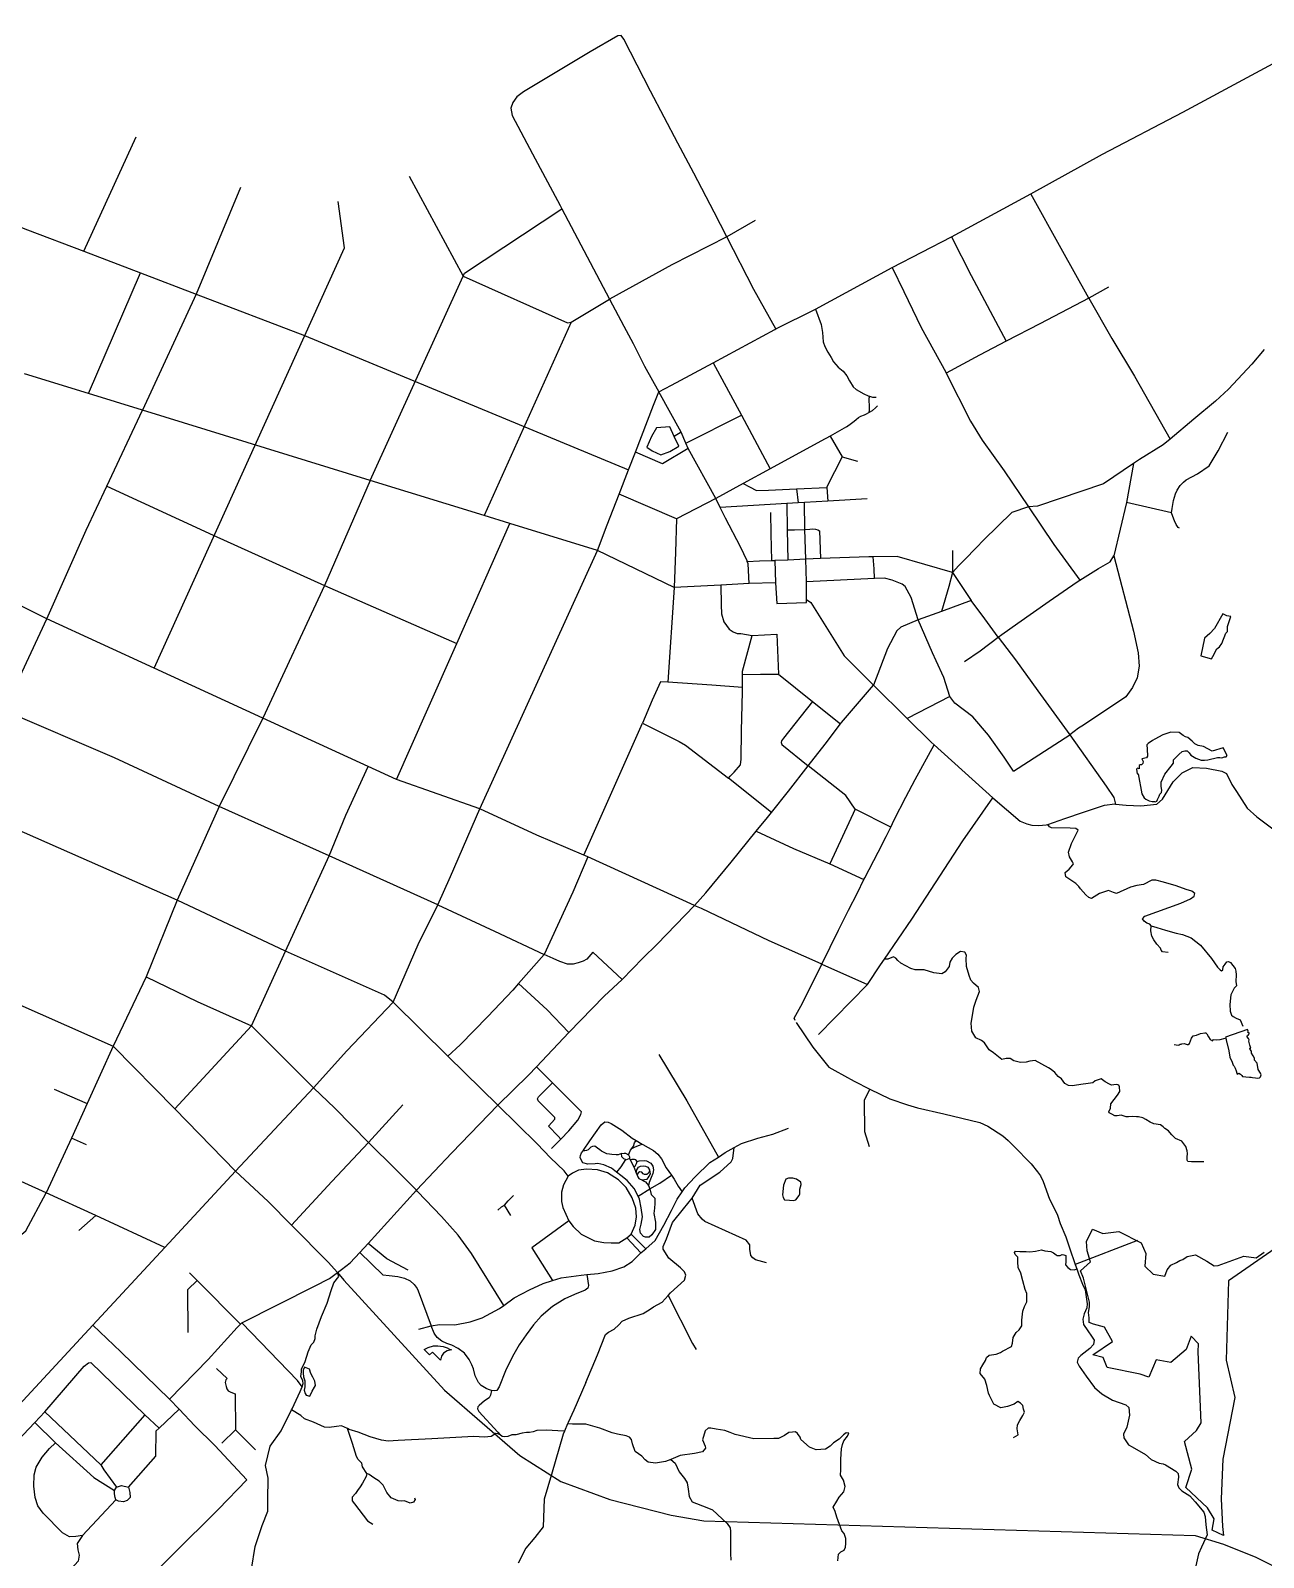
# Model space of a CAD drawing. Header units: millimetres. Extents: x 170 to 95391, y -643 to 69125.
# Drawn here: x 64693 to 69380, y 17793 to 23599 of the extents above; entities that cross this region are included whole.
import ezdxf

# ---------------------------------------------------------------- set-up
doc = ezdxf.new("R2010")
doc.units = ezdxf.units.MM
for name, color, linetype in [('roads_1', 1, 'Continuous'), ('roads_2', 2, 'Continuous'), ('roads_3', 3, 'Continuous'), ('water', 7, 'Continuous')]:
    doc.layers.add(name, color=color, linetype=linetype)

msp = doc.modelspace()

# ---------------------------------------------------------------- linework, layer by layer
at = {"layer": 'roads_1'}
for points in [[(65860.15, 18876.45), (65883.14, 18846.86), (66266.94, 18428.51), (66553.49, 18180.81), (66709.29, 18081.47), (66894.53, 18012.66), (67128.82, 17953.77), (67252.2, 17932.47)], [(67252.2, 17932.47), (69121.13, 17876.68)], [(69121.13, 17876.68), (69228.38, 17843.99), (69350.69, 17794.01), (69514.86, 17711.03), (69683.28, 17585.01), (69978.33, 17361.92)]]:
    msp.add_lwpolyline(points, dxfattribs=at)
at = {"layer": 'roads_2'}
for points in [[(64632.46, 18356.02), (64928.86, 18675.67), (65203.25, 18971.6), (65471.91, 19261.36), (65767.78, 19578.39), (65895.07, 19718.73), (66070.88, 19904.64), (66166.75, 20123.2), (66240.59, 20274.94), (66289.26, 20382.34), (66400.77, 20639.84), (66847.78, 21622.49), (66884.39, 21719.32), (66930.67, 21836.42), (66966.15, 21928.11), (66992.32, 21995.73), (67061.55, 22174.83), (67081.31, 22225.77), (67129.84, 22251.19), (67288.22, 22335.08), (67522.54, 22462.62), (67526.27, 22464.47), (67676.93, 22539.6), (67968, 22698.44), (68194.61, 22814.57), (68495.07, 22977.83), (68768.55, 23129.58), (69073.89, 23288.6), (69334.81, 23429.49), (69650.23, 23599.15)], [(67526.27, 22464.47), (67442.84, 22614.74), (67339.38, 22815.03), (67291.64, 22908.51), (67214.42, 23056.42), (67153.26, 23171.49), (67049.62, 23369.22), (66948.04, 23565.93), (66937.85, 23580.33), (66925.67, 23579.37), (66820.34, 23518.65), (66566.26, 23366.27), (66541.25, 23346.98), (66526.19, 23325.07), (66518.85, 23304.14), (66523.48, 23276.47), (66601.04, 23130.59), (66705.88, 22933.35), (66712, 22921.73), (66820.01, 22716.58), (66893.87, 22577.39), (66947.82, 22475.17), (66983.14, 22409.43), (67027.32, 22322.62), (67081.31, 22225.77)], [(67448.14, 22876.26), (67339.38, 22815.03), (67131.19, 22707.89), (66893.87, 22577.39)], [(67968, 22698.44), (68012.27, 22606.44), (68079.15, 22469.78), (68172.33, 22299.81), (68174.12, 22296.24), (68265.78, 22113.4), (68310.59, 22041.45), (68393.69, 21924.71), (68486.83, 21788.37)], [(59693.89, 22437.58), (59966.85, 22264.48), (60215.17, 22116.8), (60402.98, 22007.04), (61134.55, 21553.99), (61551.98, 21323.19), (61632.1, 21274.75), (62576.15, 20837.88), (62920.52, 20689.97), (63383.06, 20474.27), (63571.32, 20386.48), (63605.77, 20371.55), (63779.25, 20296.37), (64184.16, 20101.29), (65006.44, 19736.69), (65241.75, 19498.48), (65471.91, 19261.36)], [(67525.5, 21499), (67424.63, 21496.26), (67317.02, 21490.72), (67139.33, 21481.58), (66847.78, 21622.49), (66514.39, 21725.16), (66417.85, 21754.89), (65983.39, 21888.71), (65117.65, 22155.42), (64912.43, 22218.66), (64669.59, 22293.49)], [(67216.97, 20272.01), (66811.97, 20456.94), (66803.1, 20460.99), (66796.54, 20463.35), (66616.93, 20539.81), (66400.77, 20639.84), (66083.65, 20751.32), (65976.65, 20800.48), (65575.53, 20984.8), (65162.76, 21174.5), (64754.47, 21362.16), (64349.66, 21563.14), (63939, 21758.43), (63585.11, 21918.74), (63231.58, 22083.66)], [(68885.67, 21952.28), (68859.38, 21804.83), (68811.4, 21601.59)], [(65983.39, 21888.71), (65810.15, 21489), (65575.53, 20984.8), (65409.37, 20647.99), (65250.56, 20292.72), (65132.13, 20000.27), (65006.44, 19736.69), (64907.35, 19519.26), (64847.73, 19387.41), (64751.79, 19180)], [(68287.86, 21632.6), (68245.38, 21587.82)], [(68811.4, 21601.59), (68885.71, 21315.46), (68904.11, 21232.82), (68907.5, 21182.22), (68900.01, 21137.22), (68881.66, 21100.89), (68856.34, 21065.83), (68696.15, 20958.32), (68676.52, 20946.16)], [(67643.18, 21424.01), (67643.28, 21436.17), (67643.39, 21448.39), (67642.41, 21503.17), (67640.13, 21589.48), (67572.23, 21585.75), (67522.68, 21583.71), (67525.5, 21499), (67529.47, 21420.05), (67643.18, 21424.01)], [(68197.27, 21538.17), (68221.59, 21564.4), (68245.38, 21587.82)], [(68197.27, 21538.17), (68209.97, 21519.79), (68228.84, 21492.18), (68268.58, 21431.52)], [(67643.28, 21436.17), (67659.47, 21424.58), (67785.41, 21221.96), (67882.25, 21125.34), (67897.46, 21110.26), (68025.81, 20983.03), (68116.8, 20892.83), (68128.39, 20882.38), (68350.68, 20682.03), (68455.33, 20593), (68480.5, 20582.36), (68499.42, 20577.63), (68526.05, 20575.96), (68553.76, 20578.34), (68560.09, 20580.49), (68625.16, 20602.68), (68696.07, 20626.57), (68775.9, 20653.09), (68814.57, 20658.26), (68817.71, 20657.96), (68857.56, 20654.1)], [(67075.15, 20124.57), (67216.97, 20272.01), (67260.5, 20319.88), (67355.95, 20437.01), (67451, 20554.15), (67494.05, 20607.18), (67509.39, 20626.02), (67574.83, 20706.41), (67649.53, 20803.1), (67713.37, 20885.73), (67771.75, 20962.59), (67775.65, 20967.74), (67897.46, 21110.26)], [(68429.21, 20783), (68644.45, 20920.76)], [(68676.52, 20946.16), (68644.45, 20920.76)], [(66669.47, 19312.12), (66618.34, 19365.09), (66469.09, 19512.17), (66278.81, 19699.7), (66070.88, 19904.64), (66038.5, 19931.1), (65661.88, 20098.66), (65250.56, 20292.72), (64013.08, 20837.9)], [(68857.56, 20654.1), (68913.77, 20650.44), (68975.04, 20656.91), (68996.68, 20675.91), (69037.02, 20742.19), (69071.51, 20776.02), (69111.84, 20796.32), (69163.08, 20794.51), (69222.32, 20782.83), (69240.02, 20773.46), (69260.12, 20732.55), (69278.28, 20705.3), (69318.83, 20642.76), (69355.55, 20609.79), (69488.02, 20508.76)], [(67688.83, 19781.1), (67875.31, 19971.39), (67924.15, 20045.82), (67939.51, 20068.39), (68043.12, 20220.66), (68133.54, 20357.79), (68236.96, 20517.38), (68350.68, 20682.03)], [(67216.97, 20272.01), (67241.88, 20261.79), (67499.23, 20139.21), (67696.76, 20051.39), (67701.54, 20049.25), (67875.31, 19971.39)], [(65495.47, 18685.12), (65772.68, 18825.04), (65829.39, 18853.02), (65860.15, 18876.45), (65874.84, 18888.05), (65907.78, 18912.66), (65944.94, 18952.49), (65976.37, 18987.1), (66159.69, 19189.04), (66294.46, 19332.01), (66469.09, 19512.17), (66586.13, 19627.05), (66616.18, 19658.97), (66738.86, 19789.29), (66874.07, 19927.16), (66942.06, 19990.58), (67019.93, 20071.33), (67075.15, 20124.57)], [(66645.24, 20085.42), (66548.01, 19975.01), (66526, 19950.01), (66431.68, 19849.77), (66326, 19742.44), (66278.81, 19699.7)], [(66108.02, 19514.47), (65977.22, 19370.47), (65838.28, 19222.93), (65684.48, 19056.91)], [(66168.56, 18661.04), (66215.48, 18674.03), (66247.28, 18678.36), (66305.44, 18677.97), (66363.79, 18688.93), (66409.04, 18703.92), (66475.8, 18739.39), (66491.82, 18750.56), (66531.63, 18779.48), (66589.87, 18810.77), (66641.62, 18835.08), (66677.41, 18846.06), (66710.2, 18856.13), (66786.3, 18866.82), (66808.14, 18868.77), (66850.15, 18872.54), (66903.74, 18882.94), (66948.74, 18898.08), (66980.13, 18918.8), (67009.66, 18947.79), (67013.45, 18950.99), (67031.91, 18966.59), (67067.12, 18998.61), (67100.95, 19056.25), (67129.09, 19111.88), (67150.48, 19154.75), (67170.48, 19183.78), (67180.74, 19198.67), (67219.47, 19239.81), (67275.41, 19294.75), (67307.78, 19315.54), (67333.93, 19332.33), (67368.15, 19351.32), (67395.78, 19366.67), (67457.15, 19386.75), (67515.4, 19402.24), (67574.2, 19424.9)], [(66669.47, 19312.12), (66720.8, 19262.84)], [(66960.19, 19007.95), (67013.45, 18950.99)], [(66975.8, 19022.33), (67031.91, 18966.59)], [(64928.86, 18675.67), (65036.32, 18574.91), (65220.89, 18394.44), (65257.04, 18356.45), (65317.48, 18292.91), (65392.63, 18218.66), (65515.27, 18087.78)], [(65220.89, 18394.44), (65367.54, 18545.03), (65477.97, 18666.67), (65490.81, 18680.21), (65495.47, 18685.12), (65707.49, 18466.08)], [(65515.27, 18087.78), (65406.96, 17976.87), (65232.87, 17802.9), (65079, 17651.32), (64943.25, 17517.55)]]:
    msp.add_lwpolyline(points, dxfattribs=at)
at = {"layer": 'roads_3'}
for points in [[(64894.85, 22759.86), (65094.31, 23195.32)], [(65491.03, 23002.25), (65322.62, 22596.63), (65117.65, 22155.42)], [(66131.94, 23045.29), (66336.82, 22665.23), (66734.14, 22487.32), (66748.04, 22489.78), (66893.87, 22577.39)], [(65162.76, 21174.5), (65885.75, 22773.06), (65862.23, 22949.3)], [(68716.54, 22581.92), (68611.08, 22769.94), (68495.07, 22977.83)], [(64488.2, 22922.63), (64664.65, 22847.71), (64680.56, 22841.64), (64894.85, 22759.86), (65110.49, 22677.57), (65322.62, 22596.63), (65734.19, 22439.6), (66966.15, 21928.11)], [(65983.39, 21888.71), (66336.82, 22665.23), (66342.02, 22676.69), (66712, 22921.73)], [(68194.61, 22814.57), (68268.32, 22667.73), (68401.51, 22417.37)], [(64912.43, 22218.66), (65110.49, 22677.57)], [(68790.7, 22623.92), (68716.54, 22581.92), (68530.19, 22484.32), (68401.51, 22417.37), (68300.83, 22364.99), (68174.12, 22296.24)], [(67676.93, 22539.6), (67697.93, 22481.73), (67703.34, 22450.55), (67706.47, 22415.5), (67713.1, 22397.29), (67724.19, 22376.45), (67736.4, 22355.61), (67745.28, 22339.99), (67763.11, 22319.11), (67782.1, 22303.42), (67796.59, 22286.44), (67806.57, 22266.92), (67819.9, 22244.78), (67832.18, 22234.31), (67860.14, 22217.26), (67876.94, 22210.67), (67882.78, 22208.83), (67893.74, 22205.36), (67907.22, 22205.28)], [(68716.54, 22581.92), (68803.34, 22428.31), (68889.87, 22284.43), (69025.4, 22045.42)], [(66748.04, 22489.78), (66417.85, 21754.89)], [(69382.37, 22386.56), (69335.47, 22330.29), (69283.35, 22272.97), (69247.62, 22235.06), (69197.68, 22189.31), (69115.17, 22121.79), (69025.4, 22045.42), (68999.31, 22023.23), (68908.41, 21968.52), (68885.67, 21952.28), (68771.38, 21875.61), (68521.42, 21790.82), (68486.83, 21788.37), (68423.93, 21766.25), (68317.28, 21662.51), (68287.86, 21632.6)], [(67288.22, 22335.08), (67395.61, 22136.97)], [(67297.44, 21819.24), (67192.54, 22009.85), (67184.52, 22030.02), (67165.71, 22071.55), (67081.31, 22225.77)], [(67882.78, 22208.83), (67879.31, 22199.5), (67879.69, 22187.8), (67880.54, 22176.64), (67880.48, 22167.07), (67881.03, 22155.48), (67880.17, 22146.64)], [(64184.16, 20101.29), (64435.64, 20641.87), (64592.72, 21013.93), (64754.47, 21362.16), (64903.81, 21699.45), (64982.45, 21867.14), (65117.65, 22155.42)], [(67184.52, 22030.02), (67395.61, 22136.97)], [(67395.61, 22136.97), (67504.34, 21932.75)], [(67794.54, 22092.31), (67813.65, 22106.36), (67824, 22114.37), (67831.77, 22120.27), (67840.64, 22127.88), (67849.87, 22132.49), (67863.52, 22137.5), (67870.54, 22142.14), (67880.17, 22146.64), (67894.16, 22154.31), (67905.26, 22164.03), (67912.31, 22172.48)], [(67165.71, 22071.55), (67139.34, 22055.87), (67122.74, 22092.32), (67072.18, 22088.75), (67052.88, 22055.14), (67035.77, 22015.04), (67055.89, 22000.63), (67088.36, 21986.14), (67123.25, 21998.89), (67157.06, 22018.13), (67139.34, 22055.87)], [(67794.54, 22092.31), (67767.68, 22076.36), (67732.44, 22056.91), (67697.42, 22037.36), (67504.34, 21932.75), (67401.74, 21876.45), (67297.46, 21819.23), (67297.44, 21819.24), (67148.35, 21742.73), (67144.17, 21615.57), (67139.33, 21481.58), (67115.62, 21121.12)], [(69060.89, 21707.01), (69055.72, 21709.54), (69048.62, 21720.66), (69042.29, 21735.03), (69035.15, 21751.13), (69031.02, 21765.48), (69033.32, 21781.16), (69038.37, 21811.52), (69046.24, 21836.81), (69052.25, 21850.84), (69063.17, 21868.95), (69075.89, 21881.48), (69086.72, 21890.55), (69129.56, 21914.09), (69174.29, 21944.32), (69208.1, 22001.18), (69245.04, 22072.3)], [(67192.54, 22009.85), (67095.02, 21951.09), (66992.32, 21995.73)], [(67732.44, 22056.91), (67778.74, 21977.58), (67837.2, 21961.04)], [(67778.74, 21977.58), (67719.61, 21864.32), (67719.86, 21861.22), (67724.02, 21809.92)], [(64982.45, 21867.14), (65387.49, 21680.22), (65810.15, 21489), (66313.3, 21268.87)], [(67148.35, 21742.73), (66930.67, 21836.42)], [(67401.74, 21876.45), (67426.37, 21863.9), (67453.29, 21849.65), (67498.06, 21851.41), (67605.1, 21856.09), (67719.86, 21861.22)], [(67605.1, 21856.09), (67610.61, 21803.37)], [(67873.37, 21818.54), (67724.02, 21809.92), (67634.97, 21804.78), (67610.61, 21803.37), (67568.59, 21800.94), (67315.05, 21784.85), (67297.46, 21819.23)], [(67424.63, 21496.26), (67420.59, 21571.66), (67417.71, 21580.47), (67417.07, 21582.43), (67391.7, 21636.35), (67334.79, 21745.24), (67315.05, 21784.85)], [(67568.59, 21800.94), (67569.62, 21701.74), (67569.78, 21700.54), (67572.23, 21585.75)], [(67640.13, 21589.48), (67636.38, 21702.22), (67634.97, 21804.78)], [(68486.83, 21788.37), (68583.78, 21644.46), (68682.26, 21509.1)], [(69031.02, 21765.48), (68859.38, 21804.83)], [(66083.65, 20751.32), (66198.48, 21007.86), (66313.3, 21268.87), (66514.39, 21725.16)], [(67505.48, 21766.91), (67507.25, 21684.99), (67509.82, 21583.5)], [(67569.78, 21700.54), (67597.08, 21701), (67636.38, 21702.22)], [(67636.38, 21702.22), (67654.99, 21703.69), (67666.87, 21703.91), (67676.63, 21702.81), (67686.14, 21700.7), (67691.77, 21696.57), (67696.11, 21591.36)], [(68197.27, 21538.17), (67987.2, 21599.73), (67895.81, 21598.06), (67879.56, 21597.77), (67696.11, 21591.36), (67640.13, 21589.48)], [(68197.66, 21622.33), (68197.27, 21538.17), (68183.52, 21484.79), (68155.45, 21390.37)], [(68446.47, 21345.87), (68565.94, 21429.57), (68671.88, 21502.61), (68682.26, 21509.1), (68752.97, 21553.28), (68796.87, 21578.59), (68811.4, 21601.59)], [(67417.71, 21580.47), (67464.4, 21582.38), (67509.82, 21583.5), (67522.68, 21583.71)], [(67901.68, 21514.98), (67899.46, 21552.14), (67895.81, 21598.06)], [(67317.02, 21490.72), (67318.22, 21415.16), (67319.03, 21380.86), (67328.09, 21351.11), (67348.48, 21322.3), (67363.85, 21312.48), (67379.76, 21306.75), (67392.49, 21306.07), (67436.3, 21298.7)], [(67939.35, 21516.58), (67901.68, 21514.98), (67642.41, 21503.17)], [(68121.7, 21233.32), (68067.84, 21358.51), (68040.22, 21443.22), (68017.35, 21485.35), (68006.6, 21493.61), (67968.1, 21508.71), (67939.35, 21516.58)], [(68268.58, 21431.52), (68155.45, 21390.37), (68067.84, 21358.51), (68001.42, 21329.83), (67986.41, 21316.11), (67950.48, 21248.76), (67897.46, 21110.26)], [(68372.12, 21292.08), (68320.62, 21362.05), (68268.58, 21431.52)], [(68385.83, 21302.5), (68446.47, 21345.87)], [(67509.39, 20626.02), (67345.81, 20756.11), (67352.03, 20763.74), (67368.09, 20779.51), (67391.94, 20807.52), (67394.64, 20827.98), (67395.87, 20936.5), (67399.4, 21083.92), (67399.51, 21100.74), (67399.84, 21150.77), (67399.92, 21162.75), (67436.3, 21298.7), (67529.47, 21304.23), (67536.7, 21151.63), (67665.19, 21048.29), (67771.75, 20962.59)], [(68243.68, 21199.24), (68302.85, 21239.81), (68372.12, 21292.08), (68385.83, 21302.5)], [(68372.12, 21292.08), (68437.93, 21206.17), (68522.58, 21087.87), (68644.45, 20920.76), (68782.14, 20725.29), (68811.37, 20682.09), (68817.71, 20657.96)], [(68429.21, 20783), (68394.4, 20835.57), (68334.48, 20919.66), (68275.25, 20989.41), (68206.77, 21040.98), (68187.77, 21066.51), (68164.31, 21138.84), (68135.65, 21202.77), (68121.7, 21233.32)], [(67399.84, 21150.77), (67467.26, 21152.05), (67536.7, 21151.63)], [(67399.51, 21100.74), (67283.29, 21109.76), (67115.62, 21121.12), (67087.35, 21122.31), (67056.54, 21053.4), (67018.94, 20965.36)], [(67665.19, 21048.29), (67554.71, 20908.64), (67547.41, 20898.11), (67546.34, 20891.47), (67549.39, 20884.79), (67649.53, 20803.1)], [(68187.77, 21066.51), (68025.81, 20983.03)], [(66240.59, 20274.94), (65827.98, 20460.87), (65409.37, 20647.99), (65011.43, 20833.43), (64592.72, 21013.93)], [(66796.54, 20463.35), (66948.42, 20805.81), (67018.94, 20965.36)], [(67018.94, 20965.36), (67158.41, 20895.57), (67182.5, 20881.07), (67345.81, 20756.11)], [(67701.54, 20049.25), (67764.09, 20178.36), (67802.02, 20253.7), (67836.53, 20319.96), (67861.37, 20370.91), (67864.56, 20377.46), (67915.61, 20474.4), (67946.1, 20534.36), (67963.41, 20569.99), (67976.61, 20597.13), (68020.4, 20684.15), (68055.3, 20751.49), (68128.39, 20882.38)], [(65241.75, 19498.48), (65532.92, 19814.9), (65661.88, 20098.66), (65827.98, 20460.87), (65890.75, 20616.1), (65976.65, 20800.48)], [(67827.66, 20638.26), (67792.67, 20689.69), (67649.53, 20803.1)], [(67963.41, 20569.99), (67827.66, 20638.26), (67731.12, 20430.52)], [(68952.66, 20194.84), (68947.54, 20200.51), (68936.26, 20205.18), (68927.04, 20212.92), (68920.41, 20221.67), (68929.73, 20230.82), (69065.38, 20281.16), (69103.04, 20297.81), (69117, 20307.96), (69119.12, 20317.17), (69108.38, 20326.97), (69085.77, 20333.25), (69048.82, 20346.8), (68999.51, 20360.93), (68970.75, 20368.8), (68955.36, 20368.69), (68924.33, 20351.69), (68898.11, 20347.55), (68874.92, 20342.07), (68821.21, 20318.04), (68809.91, 20321.7), (68790.96, 20328.78), (68756.37, 20317.95), (68725.89, 20298.18), (68715.63, 20302.34), (68704.88, 20312.14), (68683.94, 20335.82), (68677.82, 20344.56), (68666.57, 20355.9), (68628.15, 20381.23), (68626.76, 20397.93), (68641.71, 20409.79), (68655.71, 20427.1), (68657.8, 20430.68), (68654.75, 20437.87), (68643.04, 20457.39), (68639.04, 20475.34), (68650.57, 20507.52), (68671.43, 20550.39), (68675.6, 20559.07), (68666.89, 20565.26), (68645.79, 20565.92), (68574.81, 20567.9), (68566.65, 20570.85), (68560.09, 20580.49)], [(67451, 20554.15), (67593.6, 20489.27), (67731.12, 20430.52), (67861.37, 20370.91)], [(66811.97, 20456.94), (66753.83, 20323.29), (66645.24, 20085.42)], [(66240.59, 20274.94), (66455.95, 20174.21), (66645.24, 20085.42)], [(69017.35, 20093.05), (68996.27, 20095.24), (68991.68, 20101.93), (68989.16, 20110.13), (68975.37, 20125.58), (68963.12, 20141.53), (68956.01, 20155.9), (68952.53, 20175.39), (68952.66, 20194.84), (68974.73, 20188.05), (69007.09, 20178.11), (69048.18, 20167.1), (69072.34, 20161.82), (69105.18, 20148.81), (69140.51, 20121.46), (69182.38, 20070.5), (69205.33, 20038.1), (69215.03, 20027.28), (69220.16, 20024.18), (69225.84, 20027.73), (69227.5, 20038.26), (69234.78, 20048.96), (69241.01, 20057.64), (69247.66, 20059.33), (69254.31, 20054.68), (69272.19, 20033.07), (69275.71, 20021.77), (69276.66, 20008.46), (69275.47, 19982.86), (69277.94, 19966.47), (69269.14, 19957.82), (69256.62, 19932.3), (69251.76, 19895.46), (69253.14, 19870.37), (69258.7, 19854.47), (69265.36, 19849.81), (69276.64, 19843.59), (69291.53, 19836.85), (69301.66, 19812.72)], [(65203.25, 18971.6), (64940.85, 19092.72), (64751.79, 19180), (63930.45, 19550.26), (63663.73, 19674.57), (63520.11, 19741.51), (62925.06, 20009.71), (62658.4, 20125.74)], [(66942.06, 19990.58), (66830.54, 20093.92), (66807.74, 20067.95), (66793.28, 20060.88), (66775.22, 20053.84), (66755.25, 20048.38), (66734.08, 20049.03), (66705.13, 20058.62), (66679.83, 20070.52), (66645.24, 20085.42)], [(69153.54, 19297.29), (69125.54, 19297.53), (69106.21, 19297.85), (69093.09, 19298.44), (69089.77, 19303.33), (69090.37, 19315.36), (69091.22, 19328.67), (69090.51, 19338.66), (69085.51, 19355.63), (69069.4, 19376.17), (69046.31, 19386.56), (69031.73, 19399.96), (69024.06, 19408.2), (69018.96, 19415.66), (69005.15, 19423.48), (68998.47, 19430.39), (68989.25, 19437.87), (68963.29, 19441.87), (68949.45, 19448.37), (68932.78, 19458.19), (68921.24, 19464.67), (68904.85, 19468.67), (68897.09, 19468.66), (68881.65, 19469.02), (68867.28, 19467.89), (68857.76, 19468.97), (68839.02, 19474.97), (68824.3, 19471.69), (68814.81, 19472.06), (68804.01, 19477.97), (68793.02, 19483.72), (68792.49, 19487.25), (68798.75, 19501.04), (68799.63, 19517.41), (68825.83, 19550.27), (68834.15, 19565.33), (68832.72, 19582.24), (68830.45, 19588.9), (68822.74, 19591.25), (68810.64, 19590.06), (68802.66, 19589.33), (68794.49, 19592.26), (68778.82, 19602.03), (68763.22, 19612.68), (68740.76, 19605.61), (68730.98, 19597.78), (68704.19, 19593.85), (68694.88, 19592.07), (68652.39, 19586.21), (68638.5, 19587.06), (68625.21, 19595.39), (68611.91, 19612.58), (68600.16, 19621.66), (68587.1, 19636.54), (68573.58, 19648.2), (68563.29, 19654.36), (68512.52, 19682.59), (68491.4, 19680.17), (68478.51, 19676.15), (68456.37, 19674.76), (68430.69, 19681.07), (68417.37, 19689.86), (68402.45, 19689.96), (68385.96, 19686.99), (68353.7, 19711.26), (68337.31, 19723.14), (68319.47, 19749.37), (68308.73, 19759.17), (68286.15, 19768.53), (68271.91, 19794.73), (68269.02, 19824.96), (68274.34, 19853.09), (68279.23, 19885.62), (68287.58, 19912.4), (68300.15, 19944.57), (68296.64, 19959.95), (68278.22, 19976.45), (68267.5, 19988.3), (68261.43, 20005.23), (68250.85, 20040.12), (68249.5, 20070.85), (68251.12, 20082.61), (68244.51, 20094.94), (68228.09, 20097.61), (68210, 20085.95), (68196.54, 20071.19), (68188.2, 20056.9), (68185.01, 20040.54), (68169.96, 20019.65), (68157.05, 20012.56), (68126.72, 20016.34), (68090.77, 20027.84), (68069.66, 20026.95), (68055.78, 20027.04), (68038.84, 20032.79), (68001.91, 20052.99), (67990.66, 20063.3), (67983, 20072.06), (67973.77, 20076.72), (67952.1, 20067.65), (67939.51, 20068.39)], [(67599.15, 19834.62), (67596.09, 19843.4), (67620.83, 19888.81), (67659.4, 19964.6), (67701.54, 20049.25)], [(65132.13, 20000.27), (65326.18, 19907.19), (65532.92, 19814.9), (65767.78, 19578.39)], [(66548.01, 19975.01), (66656.21, 19874.91), (66738.86, 19789.29)], [(67603.19, 19826.72), (67666.65, 19733.63), (67717.43, 19669.3), (67727.9, 19657.72), (67750.97, 19644.25), (67824.04, 19603.84), (67883.06, 19574.16), (67959.96, 19536.91), (68026.71, 19513.69), (68064.19, 19502.03), (68164.4, 19479.52), (68301.83, 19446.64), (68332.18, 19432.65), (68388.73, 19396.66), (68409.56, 19378.92), (68429.39, 19357.74), (68497.41, 19290.22), (68521.65, 19259.86), (68531.97, 19244.64), (68542.11, 19223.07), (68566.78, 19155.89), (68580.5, 19129.18), (68596.74, 19094.51), (68607.86, 19062.95), (68628.64, 19012.12), (68642.78, 18970.81), (68664.86, 18906.82), (68670.31, 18891.01), (68678.14, 18867.92), (68692.07, 18832.5), (68701.7, 18810.67), (68710.5, 18757.8), (68708.34, 18741.68), (68698.8, 18718.78), (68693.78, 18699.1), (68696.22, 18678.09), (68712.28, 18654.68), (68726.3, 18634.62), (68736.75, 18618.69), (68734.59, 18602.31), (68720.34, 18587.29), (68685.43, 18560.39), (68675.86, 18551.23), (68672.03, 18536.07), (68679, 18519.98), (68706.29, 18482.15), (68737.41, 18439.46), (68765.05, 18415.47), (68806.83, 18390.62), (68856.64, 18373.4), (68867.89, 18363.09), (68870.28, 18334.4), (68860.47, 18288.37), (68847.43, 18261.84), (68848.89, 18247.74), (68867.5, 18220.99), (68881.09, 18213.73), (68931.08, 18184.74), (68953.6, 18164.89), (68983.87, 18150.86), (68999.05, 18149.49), (69007.77, 18144.82), (69047.5, 18121.27), (69055.43, 18112.26), (69057.65, 18098.42), (69053.86, 18070.02), (69057.91, 18057.96), (69069.92, 18046.37), (69100.16, 18026.72), (69120.61, 18004.82), (69153.55, 17964.92), (69158.34, 17948.25), (69161.48, 17917), (69166.39, 17878.55), (69144.98, 17831.83), (69133.5, 17806.05), (69122.41, 17761.57)], [(69040.86, 19743.21), (69055.81, 19740.87), (69059.93, 19742.11), (69063.55, 19744.65), (69066.89, 19744.63), (69069.99, 19745.37), (69078.45, 19746.81), (69090.26, 19743.41), (69094.38, 19743.38), (69099.07, 19746.73), (69107.14, 19768.13), (69112.89, 19776.08), (69125.48, 19778.77), (69140.7, 19785.07), (69157.18, 19787.52), (69160.52, 19787.5), (69164.87, 19783.64), (69171.27, 19772.64), (69177.09, 19762.06), (69186.57, 19757.64), (69189.95, 19762.49), (69202.29, 19761.12), (69214.95, 19762.37), (69234.75, 19767.07)], [(67081.91, 19705.09), (67187.53, 19529.39), (67307.78, 19315.54)], [(66672.8, 19347.94), (66708.96, 19383.98), (66739.62, 19414.57), (66773.86, 19455.82), (66784.3, 19477.77), (66786.93, 19486.96), (66677.35, 19597.36), (66616.18, 19658.97)], [(64782.19, 19573.56), (64907.35, 19519.26)], [(66491.82, 18750.56), (66369.12, 18949.02), (66318.49, 19018.4), (66254.77, 19089.05), (66163.81, 19184.89), (66159.69, 19189.04), (66081.51, 19267.88), (65977.22, 19370.47), (65849.44, 19501.38), (65767.78, 19578.39)], [(66708.96, 19383.98), (66698.33, 19394.36), (66661.52, 19432.5), (66685.38, 19459.98), (66686.45, 19466.12), (66622.55, 19529.52), (66620.02, 19537.21), (66624.21, 19544.67), (66677.35, 19597.36)], [(67882.11, 19354.86), (67864.98, 19411.81), (67863.12, 19531.83), (67883.06, 19574.16)], [(67069.23, 19067.29), (67068.54, 19040.15), (67055.02, 19019.25), (67044.03, 19010.69), (67031.17, 19010.77), (67023.08, 19013.31), (67011.71, 19026.26), (67008.99, 19039.98), (67014.64, 19060.48), (67018.78, 19088.54), (67014.02, 19121.92), (67007.22, 19155.35), (67002.29, 19167.2), (66987.62, 19196.42), (66961.18, 19225.7), (66936.47, 19245.39), (66921.02, 19257.73), (66902, 19272.92), (66871.91, 19286.27), (66849.81, 19291.54), (66839, 19289.56), (66811.72, 19288.72), (66792.83, 19292.86), (66785.7, 19304.68), (66781.78, 19313.22), (66783.24, 19321.37), (66787.29, 19330.86), (66793.33, 19338.97), (66795.21, 19341.49), (66819.12, 19376.66), (66862.12, 19438.01), (66876.15, 19449.08), (66888.83, 19447.94), (66900.34, 19443.2), (66940.31, 19417.85), (66979.6, 19387.46), (66995.47, 19377.84), (67017.44, 19364.53), (67020.61, 19362.61), (67060.72, 19339.75), (67077.11, 19326.84), (67091.78, 19308.38), (67109.05, 19274.47), (67128.99, 19246.39), (67139.77, 19231.18), (67154.53, 19204.98), (67170.48, 19183.78)], [(64904.78, 19362.29), (64847.73, 19387.41)], [(66969.44, 19309.62), (66957.97, 19304.66), (66955.12, 19305.65), (66947.82, 19308.23), (66941.19, 19315.95), (66939.21, 19329.27), (66926.7, 19323.8), (66919.24, 19323.85), (66903.18, 19325.16), (66894.04, 19326.83), (66883.9, 19327.59), (66878.89, 19330.26), (66862.99, 19337.79), (66857.1, 19342.44), (66848.53, 19349.33), (66837.52, 19356.32), (66829.13, 19355.17), (66822.17, 19352.65), (66815.96, 19346.81), (66812.22, 19342.4), (66806.4, 19340.46), (66800.21, 19338.98), (66793.33, 19338.97)], [(66939.21, 19329.27), (66949, 19330.24), (66955.17, 19329.68), (66966.31, 19323.62), (66974.04, 19341.08), (66979.23, 19347.45), (66984.55, 19356.7), (66988.64, 19369.91), (66995.47, 19377.84)], [(66979.23, 19347.45), (66988.53, 19353.02), (67004.64, 19358.88), (67017.44, 19364.53)], [(67117.37, 18788.97), (67126.16, 18799.11), (67178.45, 18846.9), (67183.73, 18866.84), (67178.66, 18879.16), (67163.33, 18894.63), (67119.82, 18930.75), (67097.4, 18964.7), (67097.98, 18974.94), (67110.01, 19004.04), (67133.08, 19066.16), (67175.09, 19118.83), (67208.31, 19159.36), (67238.45, 19208.53), (67312.91, 19258.02), (67356.89, 19296.65), (67362.1, 19310.12), (67368.15, 19351.32)], [(66955.12, 19305.65), (66936.84, 19278.6), (66921.02, 19257.73)], [(66966.31, 19323.62), (66969.45, 19316.81)], [(66969.45, 19316.81), (66969.44, 19309.62), (66972.91, 19304.67), (66986.09, 19277.84), (66995.72, 19255.25), (66997.98, 19267.44), (67004.1, 19276.7), (67011.97, 19280.66), (67021.84, 19282.16), (67030.57, 19281.35), (67039.03, 19276.69), (67046.05, 19266.82), (67044.67, 19258.97), (67041.46, 19254.14), (67035.61, 19249.49), (67027.34, 19249.04), (67021.93, 19251.89), (67016.3, 19257.65), (67009.25, 19258.67), (67003.36, 19255.16), (66999.19, 19246.62)], [(66986.09, 19277.84), (66992.95, 19283.35), (66996.59, 19290.49), (66999.22, 19298.16), (66994.13, 19304.34), (66988.34, 19306.5), (66979.21, 19305.71), (66972.91, 19304.67)], [(66999.22, 19298.16), (67006.95, 19300.67), (67024.97, 19302.09), (67034.62, 19301.59), (67051.15, 19291.68), (67058.28, 19280.88), (67061.28, 19267.03), (67059, 19252.78), (67051.82, 19237.39), (67043.98, 19219.01), (67042.36, 19207.76), (67046.91, 19194.42), (67052.81, 19172.44), (67066.61, 19158.52), (67065.58, 19138.49), (67064.44, 19120.57), (67062.24, 19100.62), (67069.23, 19067.29)], [(65860.15, 18876.45), (65823.92, 18916.29), (65684.48, 19056.91), (65595.43, 19146.7), (65471.91, 19261.36)], [(66736.72, 19243.09), (66719.22, 19209.9), (66711.32, 19181.79), (66711.6, 19145.94), (66716.09, 19123.89), (66739.37, 19072.74), (66598.77, 18970.03), (66677.41, 18846.06)], [(66786.42, 19022.56), (66837.2, 18996.62), (66871.64, 18990.76), (66900.45, 18989.54), (66929.27, 18989.36), (66960.19, 19007.95), (66975.8, 19022.33), (66991.33, 19055.95), (66996.18, 19088.69), (66993.3, 19121.48), (66979.79, 19160.56), (66956.77, 19200.07), (66927.76, 19229.01), (66885.74, 19255.39), (66848.25, 19266.9), (66806.59, 19269.73), (66775.68, 19265.85), (66752.96, 19253.71), (66736.72, 19243.09), (66720.8, 19262.84)], [(66995.72, 19255.25), (66999.19, 19246.62), (67001.59, 19239.8), (67004.97, 19234.36), (67011, 19231.09), (67017.54, 19228.38), (67027.2, 19229.69), (67036.36, 19231.86), (67041.02, 19236.44), (67044.66, 19242.3), (67049.09, 19251.24), (67048.44, 19259.34), (67046.05, 19266.82)], [(67002.29, 19167.2), (67046.91, 19194.42), (67085.66, 19216.69), (67128.99, 19246.39)], [(67017.54, 19228.38), (67023.44, 19225.3), (67030.1, 19221.15), (67042.36, 19207.76)], [(63358.58, 17832.94), (63874.9, 18337.49), (64235.39, 18673.61), (64674.24, 19035.21), (64751.79, 19180)], [(66469.27, 19113.22), (66483.77, 19126.44), (66494.47, 19133.1), (66509.12, 19148.54), (66528.56, 19169.15)], [(66518.28, 19092.93), (66494.47, 19133.1)], [(67491.25, 18912.96), (67448.62, 18925.02), (67438.88, 18931.75), (67431.76, 18940.8), (67427.29, 18965.41), (67427.37, 18981.48), (67413.59, 18999.49), (67256.07, 19070.17), (67246.35, 19078.93), (67230.02, 19099.01), (67208.31, 19159.36)], [(64875.81, 19035.8), (64940.85, 19092.72)], [(66739.37, 19072.74), (66755.61, 19051.87), (66786.42, 19022.56)], [(66128.9, 18885.58), (66047.36, 18928.11), (65976.37, 18987.1)], [(68901.28, 18998.6), (68664.86, 18906.82)], [(65944.94, 18952.49), (66031.5, 18867.29), (66056.19, 18865.07), (66088.96, 18861.2), (66113.76, 18854.45), (66136.33, 18845.08)], [(68429.2, 18248.89), (68447.79, 18259.52), (68444.34, 18282.09), (68444.43, 18296.93), (68453.8, 18313.77), (68465.24, 18332.65), (68471.5, 18345.92), (68467.46, 18356.69), (68464.98, 18370.54), (68456.79, 18379.81), (68446.03, 18385.51), (68432.64, 18375.67), (68406.85, 18367.12), (68382.06, 18362.37), (68355.45, 18376.16), (68338.11, 18409.25), (68334.56, 18417.46), (68328.06, 18446.18), (68321.01, 18470.81), (68303.14, 18492.93), (68304.27, 18509.83), (68313.12, 18525.13), (68323.01, 18541.97), (68327.71, 18553.21), (68337.04, 18562.36), (68364.33, 18565.77), (68380.84, 18571.81), (68388.08, 18576.88), (68422.16, 18595.61), (68425.85, 18607.88), (68428.03, 18628.86), (68439.49, 18648.75), (68451.9, 18658.91), (68461.27, 18674.21), (68461.91, 18695.2), (68465.74, 18730), (68472.03, 18746.86), (68480.37, 18764.73), (68480.97, 18777.01), (68480.58, 18796.48), (68474.5, 18811.37), (68464.93, 18844.2), (68457.92, 18874.45), (68447.77, 18896.02), (68446.88, 18917.54), (68446.47, 18934.94), (68435.73, 18944.74), (68433.72, 18951.92), (68437.35, 18957.53), (68453.3, 18956.41), (68477.49, 18956.25), (68492.4, 18955.14), (68513, 18957.56), (68536.71, 18962.53), (68549.55, 18958.86), (68571.14, 18956.16), (68581.91, 18950.97), (68591.65, 18943.23), (68595.23, 18940.64), (68607.07, 18941.08), (68614.75, 18944.51), (68620.66, 18943.54), (68628.45, 18940.48), (68628.44, 18917.35), (68627.94, 18905.61), (68636.11, 18895.83), (68646.35, 18887.57), (68661.79, 18886.97), (68670.31, 18891.01)], [(65296.7, 18875.79), (65325.75, 18846.52), (65490.81, 18680.21)], [(65533.04, 17748.17), (65546.99, 17834.11), (65572.75, 17913.98), (65594.74, 17969.14), (65594.51, 18012), (65596.09, 18094.95), (65586.12, 18143.16), (65603.59, 18215.91), (65645.67, 18274.88), (65685.01, 18353.78), (65687.4, 18358.57), (65718.2, 18424.06), (65725.02, 18442.3), (65728.72, 18454.03), (65728.27, 18464.79), (65720.67, 18480.71), (65722.33, 18499.13), (65722.39, 18509.37), (65736.49, 18538.47), (65748.57, 18574.23), (65759.04, 18601.3), (65769.39, 18611.47), (65775.13, 18625.44), (65775.23, 18636.02), (65780.54, 18661.58), (65798.35, 18709.08), (65819.79, 18760.15), (65835.56, 18808.18), (65846.04, 18837.29), (65864.18, 18860.91), (65860.15, 18876.45)], [(65291.58, 18647.94), (65290.63, 18812.32), (65325.75, 18846.52)], [(66136.33, 18845.08), (66151.67, 18830.65), (66162.39, 18815.72)], [(66162.39, 18815.72), (66165.92, 18806.99), (66215.48, 18674.03)], [(66808.14, 18868.77), (66814.22, 18826.51), (66810.81, 18817.31), (66801.75, 18809.69), (66760.98, 18792.29), (66724.35, 18776.92), (66677.18, 18747.61), (66633.97, 18710.51), (66605.19, 18677.93), (66576.89, 18639.46), (66550.79, 18600.89), (66524.77, 18557.04), (66498.68, 18501.91), (66474.86, 18441.9), (66465.24, 18427.62), (66456.48, 18425.88), (66445.17, 18427.5), (66434.15, 18431.66), (66424.9, 18435.05), (66405.97, 18447.01), (66396.27, 18457.82), (66383.31, 18483.76), (66376.28, 18509.68), (66370.44, 18525.53), (66359.79, 18545.37), (66341.91, 18569.76), (66318.87, 18587.84), (66294.77, 18600.29), (66275.32, 18606.6), (66256.27, 18614.88), (66238.35, 18629.33), (66226.63, 18646.31), (66215.48, 18674.03)], [(66803.86, 18458.67), (66848.78, 18563.35), (66878.1, 18640.48), (66890.01, 18650.12), (66911.17, 18661.25), (66929.3, 18678.03), (66942.25, 18691.26), (66967.54, 18702.87), (67021.69, 18719.93), (67048.05, 18737.15), (67060.45, 18745.78), (67093.51, 18764), (67117.37, 18788.97), (67208.78, 18606.05), (67223.04, 18583.42)], [(64708.25, 18305.75), (64746.61, 18346.46), (64897.03, 18520.57), (64912.55, 18532.76), (64921.82, 18533.71), (65126.65, 18335.2), (65181.04, 18284.19)], [(65399.76, 18511.54), (65439.5, 18473.95), (65435.5, 18468.8), (65432.18, 18457.61), (65435.84, 18443.2), (65438.35, 18433.45), (65443.96, 18426.24), (65454.23, 18421.56), (65470.65, 18415.31), (65471.79, 18278.58), (65419.47, 18227.72)], [(65725.02, 18442.3), (65707.49, 18466.08)], [(66445.17, 18427.5), (66441.46, 18409.6), (66436.5, 18399.65), (66418.16, 18388.5), (66397.97, 18370.97), (66393.3, 18365.62), (66392.09, 18358.27), (66397.56, 18347.67), (66468.94, 18269.17), (66478.03, 18259.07)], [(66803.86, 18458.67), (66757.87, 18352.45), (66736.98, 18305.48), (66734.7, 18300.45), (66722.08, 18272.55), (66717.13, 18261.58), (66672.82, 18108.33), (66645.44, 18014.29), (66641.14, 17908.93), (66609.99, 17868.16), (66576.27, 17828.35), (66547.08, 17771.19)], [(65017.27, 18012.24), (65014.24, 18021.47), (65011.24, 18034.81), (65011.17, 18047.67), (65019.5, 18059.89), (65038.06, 18065.91), (65064.93, 18060.05), (65168.5, 18177.69), (65170.8, 18273.81), (65181.04, 18284.19), (65257.04, 18356.45)], [(66722.08, 18272.55), (66696.84, 18274.26), (66654.52, 18276.4), (66617.98, 18275.86), (66603.01, 18270.59), (66589.51, 18268.06), (66577.67, 18268.14), (66561.18, 18265.42), (66537.47, 18258.93), (66522.14, 18258.58), (66507.32, 18252.98), (66495.48, 18251.27), (66485.2, 18253.38), (66478.03, 18259.07), (66469.82, 18263.47), (66461.45, 18264.62), (66453.58, 18258.71), (66443.37, 18252.96), (66418.27, 18250.5), (66377.48, 18252.36), (66218.81, 18243.63), (66090.23, 18237.67), (66052.51, 18234.75), (66027.29, 18238.68), (65984.17, 18251.08), (65937.97, 18268.8), (65904.59, 18279.78), (65897.58, 18282.85), (65874.83, 18292.77), (65855.26, 18290.85), (65827.44, 18286.44), (65810.44, 18287.75), (65768.89, 18307.49), (65734.01, 18320.35), (65720.19, 18332.73), (65685.01, 18353.78)], [(64734, 17624.79), (64378.57, 17957.73), (64708.25, 18305.75)], [(64708.25, 18305.75), (64787.14, 18228.86), (64933.28, 18097.34), (65011.17, 18047.67)], [(64746.61, 18346.46), (64960.11, 18145.15), (64971.56, 18125.77), (65019.5, 18059.89)], [(65126.65, 18335.2), (64960.11, 18145.15)], [(67126.4, 18165.78), (67107.01, 18157.64), (67068.88, 18151.23), (67041.13, 18155.52), (67029.34, 18163.78), (67016.57, 18178.21), (66991.47, 18196.29), (66980.72, 18225.09), (66976.84, 18241.96), (66969.69, 18250.21), (66956.73, 18254.95), (66923.84, 18261.83), (66903.41, 18267.02), (66857.21, 18284.23), (66803.28, 18299.44), (66783.21, 18300.08), (66752.84, 18299.26), (66734.7, 18300.45)], [(65471.79, 18278.58), (65548.47, 18202.27)], [(65971.62, 18112.6), (65954.05, 18137.27), (65952.11, 18150.92), (65937.8, 18165.87), (65932.21, 18176.16), (65916.05, 18225.6), (65897.58, 18282.85)], [(67761.77, 17780.57), (67764.5, 17805.64), (67773.82, 17814.8), (67786.21, 17820.87), (67790.92, 17832.1), (67792.03, 17845.41), (67792.16, 17864.35), (67786.1, 17883.85), (67776.91, 17893.64), (67758.07, 17946.05), (67751.14, 17968.06), (67744.55, 17984.5), (67757.57, 18006.94), (67767.45, 18021.73), (67784.56, 18042.1), (67789.71, 18062.6), (67783.18, 18087.23), (67772.11, 18105.68), (67773.78, 18125.64), (67773.02, 18166.61), (67775.84, 18205.51), (67779.55, 18221.87), (67785.3, 18236.17), (67798.29, 18254.52), (67803.51, 18265.76), (67793.74, 18267.36), (67782.88, 18258.72), (67766.82, 18242.95), (67744.99, 18229.32), (67732.16, 18215.53), (67714.47, 18204.43), (67697.6, 18202.94), (67679.07, 18202.04), (67654.3, 18212.5), (67620.65, 18241.34), (67619.16, 18250.05), (67608.96, 18263.95), (67601.29, 18270.14), (67589.32, 18269.76), (67576.05, 18267.75), (67558.88, 18257.15), (67536.28, 18244.96), (67518.14, 18245.14), (67443.12, 18244.03), (67371.18, 18259.86), (67352.18, 18267.68), (67331.65, 18275.49), (67299.13, 18280.36), (67278.7, 18284.54), (67268.28, 18284.66), (67257.53, 18273.92), (67247.92, 18240.75), (67257.03, 18216.62), (67259.03, 18207.91), (67247.24, 18195.13), (67217.34, 18187.64), (67162.23, 18180.83), (67126.4, 18165.78), (67144.02, 18151.76), (67158.73, 18117.87), (67178.64, 18093.16), (67188.83, 18077.22), (67192.27, 18052.1), (67197.23, 18024.94), (67207.78, 18004.43), (67263.35, 17982.51), (67285.93, 17974.16), (67341.69, 17921.57), (67352.91, 17905.11), (67353.33, 17891.28), (67353.5, 17839.56), (67354.32, 17807.8), (67355.7, 17782.19)], [(65064.93, 18060.05), (65069.8, 18040.1), (65071.72, 18020.63), (65060.32, 18009.43), (65045.88, 18004.41), (65027.37, 18006.58), (65017.27, 18012.24), (64889.95, 17876.41), (64865.02, 17872.95), (64840.3, 17871.06), (64813.64, 17886.61), (64740.04, 17960.85), (64719.65, 17989.67), (64710.44, 18021.02), (64704.55, 18064.07), (64706.9, 18107.08), (64714.31, 18136.73), (64736.33, 18173.9), (64765.22, 18207.05), (64787.14, 18228.86)], [(66152.47, 18020.03), (66155.51, 18012.84), (66148.24, 18002.65), (66136.38, 17999.66), (66120.98, 18005.39), (66113.24, 18007.67), (66104, 18007.04), (66090.12, 18008.16), (66063.91, 18019.27), (66047.1, 18040.19), (66033.38, 18067.94), (66018.56, 18082.89), (65998.06, 18095.82), (65980.13, 18108.23), (65971.62, 18112.6), (65968.22, 18100.3), (65955.21, 18075.12), (65946.37, 18061.87), (65935.47, 18047.6), (65927.67, 18035.87), (65915.74, 18021.61), (65915.63, 18008.48), (65924.8, 17996.63), (65973.3, 17932.64), (65993.76, 17918.85)], [(64889.95, 17876.41), (64869.82, 17845.83), (64872.75, 17822.25), (64876.89, 17802.19), (64873.49, 17779.23), (64734, 17624.79)]]:
    msp.add_lwpolyline(points, dxfattribs=at)
at = {"layer": 'water'}
for points in [[(69141.86, 21221.62), (69181.97, 21209.42), (69187.68, 21218.59), (69203.3, 21247.67), (69212.62, 21255.8), (69222.42, 21268.72), (69236.61, 21307.36), (69243.8, 21314.14), (69242.94, 21332.91), (69255.48, 21371.41), (69241.09, 21373.55), (69225.19, 21381.33), (69193.98, 21325.73), (69176.87, 21306.89), (69156.23, 21288.93), (69141.86, 21221.62)], [(68917.1, 20829.91), (68922.69, 20819.12), (68921.62, 20811.45), (68916.96, 20806.88), (68911.29, 20806.4), (68907.69, 20804.38), (68907.63, 20796.18), (68907.6, 20791.07), (68900.93, 20794.18), (68897.81, 20790.61), (68899.76, 20772.17), (68903.35, 20772.15), (68917.79, 20696.28), (68926.45, 20681.9), (68933.1, 20676.22), (68945.93, 20670.51), (68957.23, 20667.88), (68965.85, 20667.75), (68968.02, 20665.76), (68974.6, 20668.2), (68977.35, 20675.43), (68983.08, 20687.68), (68986.61, 20695.78), (68992.43, 20701.96), (68994.03, 20710.14), (68991.42, 20724.41), (68991.01, 20741.31), (69004.59, 20771.42), (69029.09, 20801.55), (69037.78, 20813.71), (69038.38, 20826.5), (69058.05, 20845.83), (69070.99, 20857.01), (69081.3, 20860.52), (69090.05, 20860.47), (69097.33, 20852.82), (69103.96, 20843.06), (69123.44, 20832.69), (69142.94, 20824.38), (69156.19, 20824.22), (69168.17, 20825.75), (69205.27, 20835.24), (69213.88, 20835.11), (69221.72, 20833.6), (69231.9, 20837.05), (69238.21, 20837.08), (69241.84, 20842.18), (69226.59, 20870.95), (69185.35, 20858.41), (69152.54, 20876.02), (69131.46, 20880.25), (69119.16, 20886.47), (69108.94, 20897.29), (69093.07, 20910.7), (69083.32, 20913.84), (69074.6, 20918.5), (69060.27, 20930.37), (69027.85, 20930.58), (68997.44, 20921.55), (68966.98, 20904.85), (68957.68, 20899.28), (68942.17, 20888.11), (68937, 20883.54), (68937.4, 20866.13), (68939.8, 20840.01), (68935.65, 20833.89), (68917.1, 20829.91)], [(69319.86, 19800.06), (69235.54, 19770.9), (69238.57, 19762.18), (69239.03, 19752.95), (69240.34, 19750.7), (69248.63, 19719.92), (69252.04, 19694.77), (69261.22, 19675.81), (69265.52, 19665.29), (69268.84, 19660.91), (69273.13, 19652.89), (69276.19, 19642.94), (69279.19, 19634.43), (69280.75, 19630.37), (69286.65, 19634.38), (69292.33, 19631.06), (69297.65, 19625.1), (69300.46, 19622.25), (69312.55, 19620.39), (69327.46, 19619.79), (69332.86, 19618.72), (69338, 19617.93), (69349.31, 19616.82), (69356.51, 19616.01), (69364.49, 19616.47), (69369.14, 19620.29), (69370.99, 19627.96), (69369.23, 19634.62), (69359.8, 19648), (69356.61, 19672.84), (69346.18, 19684.23), (69346.69, 19691.08), (69341.62, 19700.85), (69334.98, 19710.11), (69334.56, 19717.58), (69329.71, 19724.78), (69328.41, 19729.35), (69332.27, 19729.58), (69328.23, 19740.87), (69324.73, 19755.73), (69326.31, 19761.11), (69322.73, 19766.51), (69318.39, 19772.17), (69318.42, 19776.78), (69322.59, 19778.33), (69325.71, 19784.2), (69325.19, 19787.99), (69321.11, 19788.58), (69321.62, 19794.41), (69319.86, 19800.06)], [(67563.81, 19230.97), (67555.42, 19208.5), (67552.1, 19172.17), (67554.06, 19161.6), (67559.69, 19153.17), (67577.7, 19151.52), (67591.58, 19150.4), (67601.89, 19153.4), (67614.34, 19168.68), (67617.99, 19175.83), (67617.59, 19193.24), (67622.33, 19210.62), (67620.82, 19219.54), (67604.97, 19231.72), (67590.59, 19234.89), (67574.64, 19234.99), (67563.81, 19230.97)], [(66250.62, 18542.73), (66220.98, 18573.13), (66209.57, 18563.67), (66189.14, 18583.08), (66204.09, 18591.36), (66224.21, 18597.87), (66241.7, 18597.76), (66261.26, 18594.89), (66276.16, 18590.18), (66285.4, 18585.51), (66293.07, 18582.05), (66277.11, 18578.91), (66263.13, 18569.45), (66255.36, 18558.58), (66250.62, 18542.73)], [(65734.28, 18516.98), (65729.55, 18504.9), (65728.98, 18493.46), (65730.41, 18480.31), (65734.94, 18464.41), (65735.39, 18454.17), (65735.82, 18441.88), (65733.19, 18429.43), (65736.17, 18416.78), (65740.24, 18410.61), (65754.1, 18405.9), (65762.98, 18425.3), (65771.83, 18440.61), (65775.98, 18446.22), (65773.53, 18463.13), (65765.92, 18478.54), (65758.82, 18492.75), (65753.24, 18508.83), (65734.28, 18516.98)]]:
    msp.add_lwpolyline(points, close=True, dxfattribs=at)
msp.add_lwpolyline([(69424.1, 18967.23), (69246.96, 18844.75), (69238.76, 18543.11), (69270.86, 18401.21), (69226.03, 18165.99), (69219.57, 18015.84), (69224.41, 17910.93), (69228.57, 17876.08), (69184.79, 17896.39), (69192.63, 17939.97), (69167.73, 17981.85), (69085.32, 18059.05), (69107.89, 18128.08), (69080.25, 18233.54), (69125.92, 18275.95), (69143.65, 18304.78), (69132.37, 18574.58), (69132.57, 18605.35), (69105.5, 18633.76), (69086.65, 18583.29), (69027.73, 18534.81), (68972.3, 18544.81), (68944.62, 18478.41), (68911.76, 18490.14), (68785.57, 18515.22), (68770.94, 18552.59), (68730.86, 18563.09), (68806.07, 18614.06), (68775.39, 18668.6), (68734.24, 18679.77), (68717.76, 18686.11), (68717.67, 18703.99), (68715.13, 18724.29), (68719.32, 18745.76), (68718.46, 18764.19), (68696.01, 18855.5), (68684.33, 18882.91), (68722.83, 18916.82), (68709.82, 18958.37), (68707.49, 18994.64), (68729.86, 19041.5), (68729.86, 19041.5), (68769.64, 19024.96), (68829.79, 19032.16), (68915.1, 18989.52), (68932.59, 18949.32), (68929.03, 18900.24), (68960.98, 18869.75), (69005.09, 18862.23), (69014.32, 18887.12), (69027.54, 18904.62), (69049.44, 18914.93), (69062.59, 18922.57), (69074.07, 18925.85), (69090.69, 18936.82), (69121.95, 18943.68), (69165.3, 18920.12), (69192.38, 18901.62), (69207.87, 18902.66), (69305.45, 18938.13), (69352.81, 18932.81), (69382.87, 18954.25)], dxfattribs=at)

doc.saveas('drawing.dxf')
